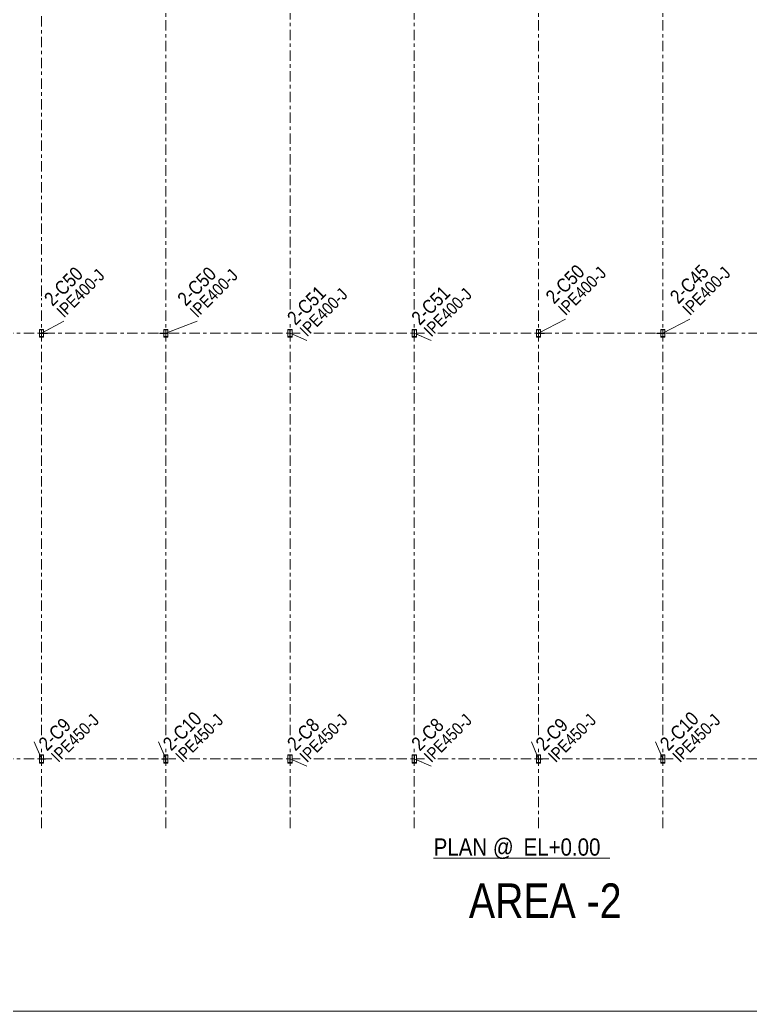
# Model space of a CAD drawing. Header units: millimetres. Extents: x -23 to 800, y -63 to 511.
# Drawn here: x 184.1 to 395.7, y -63 to 224 of the extents above; entities that cross this region are included whole.
import ezdxf

# ---------------------------------------------------------------- set-up
doc = ezdxf.new("R2010")
doc.units = ezdxf.units.MM
doc.linetypes.add('XKITLINE00', pattern=[0])
doc.linetypes.add('XKITLINE03', pattern=[6, 3, -1, 1, -1])
for name, color, linetype, lineweight in [('DrawingSheet', 5, 'Continuous', 0), ('OtherObjectType', 7, 'Continuous', 0), ('Part', 2, 'Continuous', 0), ('PartMark', 7, 'Continuous', 0), ('S-grid', 1, 'Continuous', 0), ('Text', 3, 'Continuous', 0)]:
    doc.layers.add(name, color=color, linetype=linetype, lineweight=lineweight)
doc.styles.add('ARIAL', font='ARIAL.TTF')
doc.styles.add('COMIC_SANS_MS', font='COMIC.TTF')

# ---------------------------------------------------------------- blocks, each defined once
blk = doc.blocks.new('*A18')
at = {"layer": 'Part'}
blk.add_hatch(color=3, dxfattribs=at).paths.add_polyline_path([(225.875, 134.185), (225.875, 134.25), (226.875, 134.25), (226.875, 134.185), (226.395, 134.185), (226.395, 132.315), (226.875, 132.315), (226.875, 132.25), (225.875, 132.25), (225.875, 132.315), (226.355, 132.315), (226.355, 134.185)], flags=17)
blk = doc.blocks.new('*A19')
at = {"layer": 'Part'}
blk.add_hatch(color=3, dxfattribs=at).paths.add_polyline_path([(192.03, 133.3), (192.09, 133.29), (192.12, 133.25), (192.09, 133.21), (192.03, 133.2), (191.97, 133.21), (191.95, 133.25), (191.97, 133.29)], flags=17)
blk = doc.blocks.new('*A20')
at = {"layer": 'Part'}
blk.add_hatch(color=3, dxfattribs=at).paths.add_polyline_path([(224.72, 133.3), (224.78, 133.29), (224.8, 133.25), (224.78, 133.21), (224.72, 133.2), (224.66, 133.21), (224.63, 133.25), (224.66, 133.29)], flags=17)
blk = doc.blocks.new('*A21')
at = {"layer": 'Part'}
blk.add_hatch(color=3, dxfattribs=at).paths.add_polyline_path([(261.875, 134.185), (261.875, 134.25), (262.875, 134.25), (262.875, 134.185), (262.395, 134.185), (262.395, 132.315), (262.875, 132.315), (262.875, 132.25), (261.875, 132.25), (261.875, 132.315), (262.355, 132.315), (262.355, 134.185)], flags=17)
blk = doc.blocks.new('*A22')
at = {"layer": 'Part'}
blk.add_hatch(color=3, dxfattribs=at).paths.add_polyline_path([(297.875, 134.185), (297.875, 134.25), (298.875, 134.25), (298.875, 134.185), (298.395, 134.185), (298.395, 132.315), (298.875, 132.315), (298.875, 132.25), (297.875, 132.25), (297.875, 132.315), (298.355, 132.315), (298.355, 134.185)], flags=17)
blk = doc.blocks.new('*A51')
at = {"layer": 'Part'}
blk.add_hatch(color=3, dxfattribs=at).paths.add_polyline_path([(191.47, 10.05), (191.52, 10.04), (191.54, 10), (191.52, 9.96), (191.47, 9.95), (191.43, 9.96), (191.41, 10), (191.43, 10.04)], flags=17)
blk = doc.blocks.new('*A52')
at = {"layer": 'Part'}
blk.add_hatch(color=3, dxfattribs=at).paths.add_polyline_path([(189.875, 11.055), (189.875, 11.125), (190.875, 11.125), (190.875, 11.055), (190.3975, 11.055), (190.3975, 8.945), (190.875, 8.945), (190.875, 8.875), (189.875, 8.875), (189.875, 8.945), (190.3525, 8.945), (190.3525, 11.055)], flags=17)
blk = doc.blocks.new('*A53')
at = {"layer": 'Part'}
blk.add_hatch(color=3, dxfattribs=at).paths.add_polyline_path([(225.875, 11.055), (225.875, 11.125), (226.875, 11.125), (226.875, 11.055), (226.3975, 11.055), (226.3975, 8.945), (226.875, 8.945), (226.875, 8.875), (225.875, 8.875), (225.875, 8.945), (226.3525, 8.945), (226.3525, 11.055)], flags=17)
blk = doc.blocks.new('*A54')
at = {"layer": 'Part'}
blk.add_hatch(color=3, dxfattribs=at).paths.add_polyline_path([(225.28, 10.05), (225.32, 10.04), (225.34, 10), (225.32, 9.96), (225.28, 9.95), (225.23, 9.96), (225.21, 10), (225.23, 10.04)], flags=17)
blk = doc.blocks.new('*A55')
at = {"layer": 'Part'}
blk.add_hatch(color=3, dxfattribs=at).paths.add_polyline_path([(261.875, 11.055), (261.875, 11.125), (262.875, 11.125), (262.875, 11.055), (262.3975, 11.055), (262.3975, 8.945), (262.875, 8.945), (262.875, 8.875), (261.875, 8.875), (261.875, 8.945), (262.3525, 8.945), (262.3525, 11.055)], flags=17)
blk = doc.blocks.new('*A56')
at = {"layer": 'Part'}
blk.add_hatch(color=3, dxfattribs=at).paths.add_polyline_path([(297.875, 11.055), (297.875, 11.125), (298.875, 11.125), (298.875, 11.055), (298.3975, 11.055), (298.3975, 8.945), (298.875, 8.945), (298.875, 8.875), (297.875, 8.875), (297.875, 8.945), (298.3525, 8.945), (298.3525, 11.055)], flags=17)
blk = doc.blocks.new('*A57')
at = {"layer": 'Part'}
blk.add_hatch(color=3, dxfattribs=at).paths.add_polyline_path([(189.875, 134.185), (189.875, 134.25), (190.875, 134.25), (190.875, 134.185), (190.395, 134.185), (190.395, 132.315), (190.875, 132.315), (190.875, 132.25), (189.875, 132.25), (189.875, 132.315), (190.355, 132.315), (190.355, 134.185)], flags=17)
blk = doc.blocks.new('*A105')
at = {"layer": 'Part'}
blk.add_hatch(color=3, dxfattribs=at).paths.add_polyline_path([(335.47, 10.05), (335.52, 10.04), (335.54, 10), (335.52, 9.96), (335.47, 9.95), (335.43, 9.96), (335.41, 10), (335.43, 10.04)], flags=17)
blk = doc.blocks.new('*A107')
at = {"layer": 'Part'}
blk.add_hatch(color=3, dxfattribs=at).paths.add_polyline_path([(333.875, 11.055), (333.875, 11.125), (334.875, 11.125), (334.875, 11.055), (334.3975, 11.055), (334.3975, 8.945), (334.875, 8.945), (334.875, 8.875), (333.875, 8.875), (333.875, 8.945), (334.3525, 8.945), (334.3525, 11.055)], flags=17)
blk = doc.blocks.new('*A108')
at = {"layer": 'Part'}
blk.add_hatch(color=3, dxfattribs=at).paths.add_polyline_path([(369.875, 11.055), (369.875, 11.125), (370.875, 11.125), (370.875, 11.055), (370.3975, 11.055), (370.3975, 8.945), (370.875, 8.945), (370.875, 8.875), (369.875, 8.875), (369.875, 8.945), (370.3525, 8.945), (370.3525, 11.055)], flags=17)
blk = doc.blocks.new('*A110')
at = {"layer": 'Part'}
blk.add_hatch(color=3, dxfattribs=at).paths.add_polyline_path([(369.28, 10.05), (369.32, 10.04), (369.34, 10), (369.32, 9.96), (369.28, 9.95), (369.23, 9.96), (369.21, 10), (369.23, 10.04)], flags=17)
blk = doc.blocks.new('*A114')
at = {"layer": 'Part'}
blk.add_hatch(color=3, dxfattribs=at).paths.add_polyline_path([(333.875, 134.185), (333.875, 134.25), (334.875, 134.25), (334.875, 134.185), (334.395, 134.185), (334.395, 132.315), (334.875, 132.315), (334.875, 132.25), (333.875, 132.25), (333.875, 132.315), (334.355, 132.315), (334.355, 134.185)], flags=17)
blk = doc.blocks.new('*A115')
at = {"layer": 'Part'}
blk.add_hatch(color=3, dxfattribs=at).paths.add_polyline_path([(369.875, 134.185), (369.875, 134.25), (370.875, 134.25), (370.875, 134.185), (370.395, 134.185), (370.395, 132.315), (370.875, 132.315), (370.875, 132.25), (369.875, 132.25), (369.875, 132.315), (370.355, 132.315), (370.355, 134.185)], flags=17)
blk = doc.blocks.new('*A117')
at = {"layer": 'Part'}
blk.add_hatch(color=3, dxfattribs=at).paths.add_polyline_path([(336.03, 133.3), (336.09, 133.29), (336.12, 133.25), (336.09, 133.21), (336.03, 133.2), (335.97, 133.21), (335.95, 133.25), (335.97, 133.29)], flags=17)
blk = doc.blocks.new('*A118')
at = {"layer": 'Part'}
blk.add_hatch(color=3, dxfattribs=at).paths.add_polyline_path([(368.72, 133.3), (368.78, 133.29), (368.8, 133.25), (368.78, 133.21), (368.72, 133.2), (368.66, 133.21), (368.63, 133.25), (368.66, 133.29)], flags=17)
blk = doc.blocks.new('*A123')
at = {"layer": 'DrawingSheet', "color": 5, "linetype": 'XKITLINE00', "lineweight": 0}
blk.add_line((-20.42, -63.02), (799.58, -63.02), dxfattribs=at)
blk = doc.blocks.new('*A130')
at = {"layer": 'S-grid', "color": 1, "linetype": 'XKITLINE03', "lineweight": 0}
for p, q in [((161.23, 133.25), (265.34, 133.25)), ((269.23, 133.25), (301.34, 133.25)), ((305.23, 133.25), (409.59, 133.25))]:
    blk.add_line(p, q, dxfattribs=at)
blk = doc.blocks.new('*A131')
at = {"layer": 'S-grid', "color": 1, "linetype": 'XKITLINE03', "lineweight": 0}
for p, q in [((161.23, 10), (193.34, 10)), ((197.23, 10), (229.34, 10)), ((233.23, 10), (265.34, 10)), ((269.23, 10), (301.34, 10)), ((305.23, 10), (337.34, 10)), ((341.23, 10), (373.34, 10)), ((377.23, 10), (409.59, 10))]:
    blk.add_line(p, q, dxfattribs=at)
blk = doc.blocks.new('*A140')
at = {"layer": 'S-grid', "color": 1, "linetype": 'XKITLINE03', "lineweight": 0}
for p, q in [((370.38, 16.86), (370.38, 259.47)), ((370.38, -10), (370.38, 12.97))]:
    blk.add_line(p, q, dxfattribs=at)
blk = doc.blocks.new('*A141')
at = {"layer": 'S-grid', "color": 1, "linetype": 'XKITLINE03', "lineweight": 0}
for p, q in [((334.38, 16.86), (334.38, 259.47)), ((334.38, -10), (334.38, 12.97))]:
    blk.add_line(p, q, dxfattribs=at)
blk = doc.blocks.new('*A142')
at = {"layer": 'S-grid', "color": 1, "linetype": 'XKITLINE03', "lineweight": 0}
for p, q in [((298.38, 140.11), (298.38, 259.47)), ((298.38, 16.86), (298.38, 136.22)), ((298.38, -10), (298.38, 12.97))]:
    blk.add_line(p, q, dxfattribs=at)
blk = doc.blocks.new('*A143')
at = {"layer": 'S-grid', "color": 1, "linetype": 'XKITLINE03', "lineweight": 0}
for p, q in [((262.38, 140.11), (262.38, 259.47)), ((262.38, 16.86), (262.38, 136.22)), ((262.38, -10), (262.38, 12.97))]:
    blk.add_line(p, q, dxfattribs=at)
blk = doc.blocks.new('*A144')
at = {"layer": 'S-grid', "color": 1, "linetype": 'XKITLINE03', "lineweight": 0}
for p, q in [((226.38, 16.86), (226.38, 259.47)), ((226.38, -10), (226.38, 12.97))]:
    blk.add_line(p, q, dxfattribs=at)
blk = doc.blocks.new('*A145')
at = {"layer": 'S-grid', "color": 1, "linetype": 'XKITLINE03', "lineweight": 0}
for p, q in [((190.38, 144.02), (190.38, 259.47)), ((190.38, 16.86), (190.38, 143.35)), ((190.38, -10), (190.38, 12.97))]:
    blk.add_line(p, q, dxfattribs=at)
blk = doc.blocks.new('*A182')
at = {"layer": 'OtherObjectType', "color": 5, "linetype": 'XKITLINE00', "lineweight": 0}
blk.add_line((303.98, -18.75), (355.05, -18.75), dxfattribs=at)
at = {"layer": 'OtherObjectType', "color": 7, "style": 'ARIAL', "width": 0.85}
for s, p in [('PLAN @', (303.98, -18)), ('EL+0.00', (330.02, -18))]:
    blk.add_text(s, height=5, dxfattribs=at).set_placement(p)
blk = doc.blocks.new('*A183')
at = {"layer": 'Part', "color": 2, "linetype": 'XKITLINE00', "lineweight": 0}
for p, q in [((189.875, 134.185), (189.875, 134.25)), ((189.875, 134.25), (190.875, 134.25)), ((190.355, 134.185), (189.875, 134.185)), ((189.875, 132.25), (189.875, 132.315)), ((189.875, 132.315), (190.355, 132.315)), ((190.875, 132.25), (189.875, 132.25)), ((190.355, 132.315), (190.355, 134.185)), ((190.875, 134.185), (190.395, 134.185)), ((190.395, 134.185), (190.395, 132.315)), ((190.395, 132.315), (190.875, 132.315)), ((190.875, 134.25), (190.875, 134.185)), ((190.875, 132.315), (190.875, 132.25))]:
    blk.add_line(p, q, dxfattribs=at)
blk = doc.blocks.new('*A184')
at = {"layer": 'Part', "color": 2, "linetype": 'XKITLINE00', "lineweight": 0}
for p, q in [((225.875, 134.185), (225.875, 134.25)), ((225.875, 134.25), (226.875, 134.25)), ((226.355, 134.185), (225.875, 134.185)), ((225.875, 132.25), (225.875, 132.315)), ((225.875, 132.315), (226.355, 132.315)), ((226.875, 132.25), (225.875, 132.25)), ((226.355, 132.315), (226.355, 134.185)), ((226.875, 134.185), (226.395, 134.185)), ((226.395, 134.185), (226.395, 132.315)), ((226.395, 132.315), (226.875, 132.315)), ((226.875, 134.25), (226.875, 134.185)), ((226.875, 132.315), (226.875, 132.25))]:
    blk.add_line(p, q, dxfattribs=at)
blk = doc.blocks.new('*A185')
at = {"layer": 'Part', "color": 2, "linetype": 'XKITLINE00', "lineweight": 0}
for p, q in [((189.87, 133.29), (189.86, 133.25)), ((189.86, 133.25), (189.87, 133.21)), ((189.89, 133.3), (189.87, 133.29)), ((189.87, 133.21), (189.89, 133.2)), ((189.89, 133.3), (190.35, 133.3)), ((189.89, 133.2), (190.35, 133.2)), ((190.4, 133.3), (192.03, 133.3)), ((190.4, 133.2), (192.03, 133.2)), ((191.95, 133.25), (191.97, 133.29)), ((191.97, 133.21), (191.95, 133.25)), ((191.97, 133.29), (192.03, 133.3)), ((192.03, 133.2), (191.97, 133.21)), ((192.03, 133.3), (192.09, 133.29)), ((192.09, 133.21), (192.03, 133.2)), ((192.09, 133.29), (192.12, 133.25)), ((192.12, 133.25), (192.09, 133.21))]:
    blk.add_line(p, q, dxfattribs=at)
blk = doc.blocks.new('*A186')
at = {"layer": 'Part', "color": 2, "linetype": 'XKITLINE00', "lineweight": 0}
for p, q in [((224.63, 133.25), (224.66, 133.29)), ((224.66, 133.21), (224.63, 133.25)), ((224.66, 133.29), (224.72, 133.3)), ((224.72, 133.2), (224.66, 133.21)), ((224.72, 133.3), (224.78, 133.29)), ((224.72, 133.3), (226.35, 133.3)), ((224.78, 133.21), (224.72, 133.2)), ((224.72, 133.2), (226.35, 133.2)), ((224.78, 133.29), (224.8, 133.25)), ((224.8, 133.25), (224.78, 133.21)), ((226.4, 133.3), (226.86, 133.3)), ((226.4, 133.2), (226.86, 133.2)), ((226.88, 133.29), (226.86, 133.3)), ((226.86, 133.2), (226.88, 133.21)), ((226.89, 133.25), (226.88, 133.29)), ((226.88, 133.21), (226.89, 133.25))]:
    blk.add_line(p, q, dxfattribs=at)
blk = doc.blocks.new('*A187')
at = {"layer": 'Part', "color": 2, "linetype": 'XKITLINE00', "lineweight": 0}
for p, q in [((190.975, 134.35), (189.775, 134.35)), ((189.775, 134.35), (189.775, 132.15)), ((189.775, 132.15), (190.975, 132.15)), ((190.975, 133.3), (190.975, 134.35)), ((190.975, 132.15), (190.975, 133.2))]:
    blk.add_line(p, q, dxfattribs=at)
blk = doc.blocks.new('*A188')
at = {"layer": 'Part', "color": 2, "linetype": 'XKITLINE00', "lineweight": 0}
for p, q in [((225.775, 134.35), (226.975, 134.35)), ((225.775, 133.3), (225.775, 134.35)), ((225.775, 132.15), (225.775, 133.2)), ((226.975, 132.15), (225.775, 132.15)), ((226.975, 134.35), (226.975, 132.15))]:
    blk.add_line(p, q, dxfattribs=at)
blk = doc.blocks.new('*A189')
at = {"layer": 'Part', "color": 2, "linetype": 'XKITLINE00', "lineweight": 0}
for p, q in [((261.875, 134.185), (261.875, 134.25)), ((261.875, 134.25), (262.875, 134.25)), ((262.355, 134.185), (261.875, 134.185)), ((261.875, 132.25), (261.875, 132.315)), ((261.875, 132.315), (262.355, 132.315)), ((262.875, 132.25), (261.875, 132.25)), ((262.355, 132.315), (262.355, 134.185)), ((262.875, 134.185), (262.395, 134.185)), ((262.395, 134.185), (262.395, 132.315)), ((262.395, 132.315), (262.875, 132.315)), ((262.875, 134.25), (262.875, 134.185)), ((262.875, 132.315), (262.875, 132.25))]:
    blk.add_line(p, q, dxfattribs=at)
blk = doc.blocks.new('*A190')
at = {"layer": 'Part', "color": 2, "linetype": 'XKITLINE00', "lineweight": 0}
for p, q in [((297.875, 134.185), (297.875, 134.25)), ((297.875, 134.25), (298.875, 134.25)), ((298.355, 134.185), (297.875, 134.185)), ((297.875, 132.25), (297.875, 132.315)), ((297.875, 132.315), (298.355, 132.315)), ((298.875, 132.25), (297.875, 132.25)), ((298.355, 132.315), (298.355, 134.185)), ((298.875, 134.185), (298.395, 134.185)), ((298.395, 134.185), (298.395, 132.315)), ((298.395, 132.315), (298.875, 132.315)), ((298.875, 134.25), (298.875, 134.185)), ((298.875, 132.315), (298.875, 132.25))]:
    blk.add_line(p, q, dxfattribs=at)
blk = doc.blocks.new('*A191')
at = {"layer": 'Part', "color": 2, "linetype": 'XKITLINE00', "lineweight": 0}
for p, q in [((262.975, 134.35), (261.775, 134.35)), ((261.775, 134.35), (261.775, 132.15)), ((262.975, 132.15), (261.775, 132.15)), ((262.975, 134.35), (262.975, 132.15))]:
    blk.add_line(p, q, dxfattribs=at)
blk = doc.blocks.new('*A192')
at = {"layer": 'Part', "color": 2, "linetype": 'XKITLINE00', "lineweight": 0}
for p, q in [((298.975, 134.35), (297.775, 134.35)), ((297.775, 134.35), (297.775, 132.15)), ((298.975, 132.15), (297.775, 132.15)), ((298.975, 134.35), (298.975, 132.15))]:
    blk.add_line(p, q, dxfattribs=at)
blk = doc.blocks.new('*A262')
at = {"layer": 'Part', "color": 2, "linetype": 'XKITLINE00', "lineweight": 0}
for p, q in [((189.95, 10.04), (189.94, 10)), ((189.94, 10), (189.95, 9.96)), ((189.98, 10.05), (189.95, 10.04)), ((189.95, 9.96), (189.98, 9.95)), ((189.98, 10.05), (190.35, 10.05)), ((189.98, 9.95), (190.35, 9.95)), ((190.4, 10.05), (191.47, 10.05)), ((190.4, 9.95), (191.47, 9.95)), ((191.41, 10), (191.43, 10.04)), ((191.43, 9.96), (191.41, 10)), ((191.43, 10.04), (191.47, 10.05)), ((191.47, 9.95), (191.43, 9.96)), ((191.47, 10.05), (191.52, 10.04)), ((191.52, 9.96), (191.47, 9.95)), ((191.52, 10.04), (191.54, 10)), ((191.54, 10), (191.52, 9.96))]:
    blk.add_line(p, q, dxfattribs=at)
blk = doc.blocks.new('*A263')
at = {"layer": 'Part', "color": 2, "linetype": 'XKITLINE00', "lineweight": 0}
for p, q in [((189.875, 11.055), (189.875, 11.125)), ((189.875, 11.125), (190.875, 11.125)), ((190.3525, 11.055), (189.875, 11.055)), ((189.875, 8.875), (189.875, 8.945)), ((189.875, 8.945), (190.3525, 8.945)), ((190.875, 8.875), (189.875, 8.875)), ((190.3525, 8.945), (190.3525, 11.055)), ((190.875, 11.055), (190.3975, 11.055)), ((190.3975, 11.055), (190.3975, 8.945)), ((190.3975, 8.945), (190.875, 8.945)), ((190.875, 11.125), (190.875, 11.055)), ((190.875, 8.945), (190.875, 8.875))]:
    blk.add_line(p, q, dxfattribs=at)
blk = doc.blocks.new('*A264')
at = {"layer": 'Part', "color": 2, "linetype": 'XKITLINE00', "lineweight": 0}
for p, q in [((225.875, 11.055), (225.875, 11.125)), ((225.875, 11.125), (226.875, 11.125)), ((226.3525, 11.055), (225.875, 11.055)), ((225.875, 8.875), (225.875, 8.945)), ((225.875, 8.945), (226.3525, 8.945)), ((226.875, 8.875), (225.875, 8.875)), ((226.3525, 8.945), (226.3525, 11.055)), ((226.875, 11.055), (226.3975, 11.055)), ((226.3975, 11.055), (226.3975, 8.945)), ((226.3975, 8.945), (226.875, 8.945)), ((226.875, 11.125), (226.875, 11.055)), ((226.875, 8.945), (226.875, 8.875))]:
    blk.add_line(p, q, dxfattribs=at)
blk = doc.blocks.new('*A265')
at = {"layer": 'Part', "color": 2, "linetype": 'XKITLINE00', "lineweight": 0}
for p, q in [((225.21, 10), (225.23, 10.04)), ((225.23, 9.96), (225.21, 10)), ((225.23, 10.04), (225.28, 10.05)), ((225.28, 9.95), (225.23, 9.96)), ((225.28, 10.05), (225.32, 10.04)), ((225.28, 10.05), (226.35, 10.05)), ((225.32, 9.96), (225.28, 9.95)), ((225.28, 9.95), (226.35, 9.95)), ((225.32, 10.04), (225.34, 10)), ((225.34, 10), (225.32, 9.96)), ((226.4, 10.05), (226.77, 10.05)), ((226.4, 9.95), (226.77, 9.95)), ((226.8, 10.04), (226.77, 10.05)), ((226.77, 9.95), (226.8, 9.96)), ((226.81, 10), (226.8, 10.04)), ((226.8, 9.96), (226.81, 10))]:
    blk.add_line(p, q, dxfattribs=at)
blk = doc.blocks.new('*A266')
at = {"layer": 'Part', "color": 2, "linetype": 'XKITLINE00', "lineweight": 0}
for p, q in [((190.975, 11.2), (189.775, 11.2)), ((189.775, 11.2), (189.775, 8.8)), ((189.775, 8.8), (190.975, 8.8)), ((190.975, 10.05), (190.975, 11.2)), ((190.975, 8.8), (190.975, 9.95))]:
    blk.add_line(p, q, dxfattribs=at)
blk = doc.blocks.new('*A267')
at = {"layer": 'Part', "color": 2, "linetype": 'XKITLINE00', "lineweight": 0}
for p, q in [((225.775, 11.2), (226.975, 11.2)), ((225.775, 10.05), (225.775, 11.2)), ((225.775, 8.8), (225.775, 9.95)), ((226.975, 8.8), (225.775, 8.8)), ((226.975, 11.2), (226.975, 8.8))]:
    blk.add_line(p, q, dxfattribs=at)
blk = doc.blocks.new('*A268')
at = {"layer": 'Part', "color": 2, "linetype": 'XKITLINE00', "lineweight": 0}
for p, q in [((261.875, 11.055), (261.875, 11.125)), ((261.875, 11.125), (262.875, 11.125)), ((262.3525, 11.055), (261.875, 11.055)), ((261.875, 8.875), (261.875, 8.945)), ((261.875, 8.945), (262.3525, 8.945)), ((262.875, 8.875), (261.875, 8.875)), ((262.3525, 8.945), (262.3525, 11.055)), ((262.875, 11.055), (262.3975, 11.055)), ((262.3975, 11.055), (262.3975, 8.945)), ((262.3975, 8.945), (262.875, 8.945)), ((262.875, 11.125), (262.875, 11.055)), ((262.875, 8.945), (262.875, 8.875))]:
    blk.add_line(p, q, dxfattribs=at)
blk = doc.blocks.new('*A269')
at = {"layer": 'Part', "color": 2, "linetype": 'XKITLINE00', "lineweight": 0}
for p, q in [((297.875, 11.055), (297.875, 11.125)), ((297.875, 11.125), (298.875, 11.125)), ((298.3525, 11.055), (297.875, 11.055)), ((297.875, 8.875), (297.875, 8.945)), ((297.875, 8.945), (298.3525, 8.945)), ((298.875, 8.875), (297.875, 8.875)), ((298.3525, 8.945), (298.3525, 11.055)), ((298.875, 11.055), (298.3975, 11.055)), ((298.3975, 11.055), (298.3975, 8.945)), ((298.3975, 8.945), (298.875, 8.945)), ((298.875, 11.125), (298.875, 11.055)), ((298.875, 8.945), (298.875, 8.875))]:
    blk.add_line(p, q, dxfattribs=at)
blk = doc.blocks.new('*A270')
at = {"layer": 'Part', "color": 2, "linetype": 'XKITLINE00', "lineweight": 0}
for p, q in [((262.975, 11.2), (261.775, 11.2)), ((261.775, 11.2), (261.775, 8.8)), ((262.975, 8.8), (261.775, 8.8)), ((262.975, 11.2), (262.975, 8.8))]:
    blk.add_line(p, q, dxfattribs=at)
blk = doc.blocks.new('*A271')
at = {"layer": 'Part', "color": 2, "linetype": 'XKITLINE00', "lineweight": 0}
for p, q in [((298.975, 11.2), (297.775, 11.2)), ((297.775, 11.2), (297.775, 8.8)), ((298.975, 8.8), (297.775, 8.8)), ((298.975, 11.2), (298.975, 8.8))]:
    blk.add_line(p, q, dxfattribs=at)
blk = doc.blocks.new('*A371')
at = {"layer": 'Part', "color": 2, "linetype": 'XKITLINE00', "lineweight": 0}
for p, q in [((333.95, 10.04), (333.94, 10)), ((333.94, 10), (333.95, 9.96)), ((333.98, 10.05), (333.95, 10.04)), ((333.95, 9.96), (333.98, 9.95)), ((333.98, 10.05), (334.35, 10.05)), ((333.98, 9.95), (334.35, 9.95)), ((334.4, 10.05), (335.47, 10.05)), ((334.4, 9.95), (335.47, 9.95)), ((335.41, 10), (335.43, 10.04)), ((335.43, 9.96), (335.41, 10)), ((335.43, 10.04), (335.47, 10.05)), ((335.47, 9.95), (335.43, 9.96)), ((335.47, 10.05), (335.52, 10.04)), ((335.52, 9.96), (335.47, 9.95)), ((335.52, 10.04), (335.54, 10)), ((335.54, 10), (335.52, 9.96))]:
    blk.add_line(p, q, dxfattribs=at)
blk = doc.blocks.new('*A373')
at = {"layer": 'Part', "color": 2, "linetype": 'XKITLINE00', "lineweight": 0}
for p, q in [((333.875, 11.055), (333.875, 11.125)), ((333.875, 11.125), (334.875, 11.125)), ((334.3525, 11.055), (333.875, 11.055)), ((333.875, 8.875), (333.875, 8.945)), ((333.875, 8.945), (334.3525, 8.945)), ((334.875, 8.875), (333.875, 8.875)), ((334.3525, 8.945), (334.3525, 11.055)), ((334.875, 11.055), (334.3975, 11.055)), ((334.3975, 11.055), (334.3975, 8.945)), ((334.3975, 8.945), (334.875, 8.945)), ((334.875, 11.125), (334.875, 11.055)), ((334.875, 8.945), (334.875, 8.875))]:
    blk.add_line(p, q, dxfattribs=at)
blk = doc.blocks.new('*A374')
at = {"layer": 'Part', "color": 2, "linetype": 'XKITLINE00', "lineweight": 0}
for p, q in [((369.875, 11.055), (369.875, 11.125)), ((369.875, 11.125), (370.875, 11.125)), ((370.3525, 11.055), (369.875, 11.055)), ((369.875, 8.875), (369.875, 8.945)), ((369.875, 8.945), (370.3525, 8.945)), ((370.875, 8.875), (369.875, 8.875)), ((370.3525, 8.945), (370.3525, 11.055)), ((370.875, 11.055), (370.3975, 11.055)), ((370.3975, 11.055), (370.3975, 8.945)), ((370.3975, 8.945), (370.875, 8.945)), ((370.875, 11.125), (370.875, 11.055)), ((370.875, 8.945), (370.875, 8.875))]:
    blk.add_line(p, q, dxfattribs=at)
blk = doc.blocks.new('*A376')
at = {"layer": 'Part', "color": 2, "linetype": 'XKITLINE00', "lineweight": 0}
for p, q in [((369.21, 10), (369.23, 10.04)), ((369.23, 9.96), (369.21, 10)), ((369.23, 10.04), (369.28, 10.05)), ((369.28, 9.95), (369.23, 9.96)), ((369.28, 10.05), (369.32, 10.04)), ((369.28, 10.05), (370.35, 10.05)), ((369.32, 9.96), (369.28, 9.95)), ((369.28, 9.95), (370.35, 9.95)), ((369.32, 10.04), (369.34, 10)), ((369.34, 10), (369.32, 9.96)), ((370.4, 10.05), (370.77, 10.05)), ((370.4, 9.95), (370.77, 9.95)), ((370.8, 10.04), (370.77, 10.05)), ((370.77, 9.95), (370.8, 9.96)), ((370.81, 10), (370.8, 10.04)), ((370.8, 9.96), (370.81, 10))]:
    blk.add_line(p, q, dxfattribs=at)
blk = doc.blocks.new('*A377')
at = {"layer": 'Part', "color": 2, "linetype": 'XKITLINE00', "lineweight": 0}
for p, q in [((334.975, 11.2), (333.775, 11.2)), ((333.775, 11.2), (333.775, 8.8)), ((333.775, 8.8), (334.975, 8.8)), ((334.975, 10.05), (334.975, 11.2)), ((334.975, 8.8), (334.975, 9.95))]:
    blk.add_line(p, q, dxfattribs=at)
blk = doc.blocks.new('*A378')
at = {"layer": 'Part', "color": 2, "linetype": 'XKITLINE00', "lineweight": 0}
for p, q in [((369.775, 11.2), (370.975, 11.2)), ((369.775, 10.05), (369.775, 11.2)), ((369.775, 8.8), (369.775, 9.95)), ((370.975, 8.8), (369.775, 8.8)), ((370.975, 11.2), (370.975, 8.8))]:
    blk.add_line(p, q, dxfattribs=at)
blk = doc.blocks.new('*A385')
at = {"layer": 'Part', "color": 2, "linetype": 'XKITLINE00', "lineweight": 0}
for p, q in [((333.875, 134.185), (333.875, 134.25)), ((333.875, 134.25), (334.875, 134.25)), ((334.355, 134.185), (333.875, 134.185)), ((333.875, 132.25), (333.875, 132.315)), ((333.875, 132.315), (334.355, 132.315)), ((334.875, 132.25), (333.875, 132.25)), ((334.355, 132.315), (334.355, 134.185)), ((334.875, 134.185), (334.395, 134.185)), ((334.395, 134.185), (334.395, 132.315)), ((334.395, 132.315), (334.875, 132.315)), ((334.875, 134.25), (334.875, 134.185)), ((334.875, 132.315), (334.875, 132.25))]:
    blk.add_line(p, q, dxfattribs=at)
blk = doc.blocks.new('*A386')
at = {"layer": 'Part', "color": 2, "linetype": 'XKITLINE00', "lineweight": 0}
for p, q in [((369.875, 134.185), (369.875, 134.25)), ((369.875, 134.25), (370.875, 134.25)), ((370.355, 134.185), (369.875, 134.185)), ((369.875, 132.25), (369.875, 132.315)), ((369.875, 132.315), (370.355, 132.315)), ((370.875, 132.25), (369.875, 132.25)), ((370.355, 132.315), (370.355, 134.185)), ((370.875, 134.185), (370.395, 134.185)), ((370.395, 134.185), (370.395, 132.315)), ((370.395, 132.315), (370.875, 132.315)), ((370.875, 134.25), (370.875, 134.185)), ((370.875, 132.315), (370.875, 132.25))]:
    blk.add_line(p, q, dxfattribs=at)
blk = doc.blocks.new('*A388')
at = {"layer": 'Part', "color": 2, "linetype": 'XKITLINE00', "lineweight": 0}
for p, q in [((333.87, 133.29), (333.86, 133.25)), ((333.86, 133.25), (333.87, 133.21)), ((333.89, 133.3), (333.87, 133.29)), ((333.87, 133.21), (333.89, 133.2)), ((333.89, 133.3), (334.36, 133.3)), ((333.89, 133.2), (334.36, 133.2)), ((334.39, 133.3), (336.03, 133.3)), ((334.39, 133.2), (336.03, 133.2)), ((335.95, 133.25), (335.97, 133.29)), ((335.97, 133.21), (335.95, 133.25)), ((335.97, 133.29), (336.03, 133.3)), ((336.03, 133.2), (335.97, 133.21)), ((336.03, 133.3), (336.09, 133.29)), ((336.09, 133.21), (336.03, 133.2)), ((336.09, 133.29), (336.12, 133.25)), ((336.12, 133.25), (336.09, 133.21))]:
    blk.add_line(p, q, dxfattribs=at)
blk = doc.blocks.new('*A389')
at = {"layer": 'Part', "color": 2, "linetype": 'XKITLINE00', "lineweight": 0}
for p, q in [((368.63, 133.25), (368.66, 133.29)), ((368.66, 133.21), (368.63, 133.25)), ((368.66, 133.29), (368.72, 133.3)), ((368.72, 133.2), (368.66, 133.21)), ((368.72, 133.3), (368.78, 133.29)), ((368.72, 133.3), (370.36, 133.3)), ((368.78, 133.21), (368.72, 133.2)), ((368.72, 133.2), (370.36, 133.2)), ((368.78, 133.29), (368.8, 133.25)), ((368.8, 133.25), (368.78, 133.21)), ((370.39, 133.3), (370.86, 133.3)), ((370.39, 133.2), (370.86, 133.2)), ((370.88, 133.29), (370.86, 133.3)), ((370.86, 133.2), (370.88, 133.21)), ((370.89, 133.25), (370.88, 133.29)), ((370.88, 133.21), (370.89, 133.25))]:
    blk.add_line(p, q, dxfattribs=at)
blk = doc.blocks.new('*A390')
at = {"layer": 'Part', "color": 2, "linetype": 'XKITLINE00', "lineweight": 0}
for p, q in [((334.975, 134.35), (333.775, 134.35)), ((333.775, 134.35), (333.775, 132.15)), ((333.775, 132.15), (334.975, 132.15)), ((334.975, 133.3), (334.975, 134.35)), ((334.975, 132.15), (334.975, 133.2))]:
    blk.add_line(p, q, dxfattribs=at)
blk = doc.blocks.new('*A391')
at = {"layer": 'Part', "color": 2, "linetype": 'XKITLINE00', "lineweight": 0}
for p, q in [((369.775, 134.35), (370.975, 134.35)), ((369.775, 133.3), (369.775, 134.35)), ((369.775, 132.15), (369.775, 133.2)), ((370.975, 132.15), (369.775, 132.15)), ((370.975, 134.35), (370.975, 132.15))]:
    blk.add_line(p, q, dxfattribs=at)
blk = doc.blocks.new('*A407')
at = {"layer": 'Text', "color": 6, "style": 'COMIC_SANS_MS', "width": 0.85}
blk.add_text('AREA -2', height=10, dxfattribs=at).set_placement((314.2, -36.03))
blk = doc.blocks.new('*A412')
at = {"layer": 'PartMark', "color": 7, "linetype": 'XKITLINE00', "lineweight": 0}
for p, q in [((226.38, 133.25), (235.51, 136.69)), ((228.72, 134.13), (226.38, 133.25))]:
    blk.add_line(p, q, dxfattribs=at)
at = {"layer": 'PartMark', "color": 3, "style": 'ARIAL', "width": 0.85}
blk.add_text('2-C50', height=4, rotation=45.0001, dxfattribs=at).set_placement((232.19, 140.86))
at = {"layer": 'PartMark', "color": 7, "style": 'ARIAL', "width": 0.85}
blk.add_text('IPE400-J', height=3.5, rotation=45.0001, dxfattribs=at).set_placement((235.51, 137.53))
blk = doc.blocks.new('*A413')
at = {"layer": 'PartMark', "color": 7, "linetype": 'XKITLINE00', "lineweight": 0}
for p, q in [((190.38, 133.25), (196.9, 136.69)), ((192.59, 134.41), (190.38, 133.25))]:
    blk.add_line(p, q, dxfattribs=at)
at = {"layer": 'PartMark', "color": 3, "style": 'ARIAL', "width": 0.85}
blk.add_text('2-C50', height=4, rotation=45.0001, dxfattribs=at).set_placement((193.58, 140.86))
at = {"layer": 'PartMark', "color": 7, "style": 'ARIAL', "width": 0.85}
blk.add_text('IPE400-J', height=3.5, rotation=45.0001, dxfattribs=at).set_placement((196.9, 137.53))
blk = doc.blocks.new('*A426')
at = {"layer": 'PartMark', "color": 7, "linetype": 'XKITLINE00', "lineweight": 0}
for p, q in [((226.38, 10), (224.29, 14.91)), ((225.4, 12.3), (226.38, 10))]:
    blk.add_line(p, q, dxfattribs=at)
at = {"layer": 'PartMark', "color": 3, "style": 'ARIAL', "width": 0.85}
blk.add_text('2-C10', height=4, rotation=45.0001, dxfattribs=at).set_placement((227.97, 12.09))
at = {"layer": 'PartMark', "color": 7, "style": 'ARIAL', "width": 0.85}
blk.add_text('IPE450-J', height=3.5, rotation=45.0001, dxfattribs=at).set_placement((231.29, 8.76))
blk = doc.blocks.new('*A427')
at = {"layer": 'PartMark', "color": 7, "linetype": 'XKITLINE00', "lineweight": 0}
for p, q in [((190.38, 10), (188.29, 14.91)), ((189.4, 12.3), (190.38, 10))]:
    blk.add_line(p, q, dxfattribs=at)
at = {"layer": 'PartMark', "color": 7, "style": 'ARIAL', "width": 0.85}
blk.add_text('IPE450-J', height=3.5, rotation=45.0001, dxfattribs=at).set_placement((195.29, 8.76))
at = {"layer": 'PartMark', "color": 3, "style": 'ARIAL', "width": 0.85}
blk.add_text('2-C9', height=4, rotation=45.0001, dxfattribs=at).set_placement((191.97, 12.09))
blk = doc.blocks.new('*A428')
at = {"layer": 'PartMark', "color": 7, "linetype": 'XKITLINE00', "lineweight": 0}
for p, q in [((298.38, 10), (303.29, 7.91)), ((300.68, 9.02), (298.38, 10))]:
    blk.add_line(p, q, dxfattribs=at)
at = {"layer": 'PartMark', "color": 7, "style": 'ARIAL', "width": 0.85}
blk.add_text('IPE450-J', height=3.5, rotation=45.0001, dxfattribs=at).set_placement((303.29, 8.76))
at = {"layer": 'PartMark', "color": 3, "style": 'ARIAL', "width": 0.85}
blk.add_text('2-C8', height=4, rotation=45.0001, dxfattribs=at).set_placement((299.97, 12.09))
blk = doc.blocks.new('*A429')
at = {"layer": 'PartMark', "color": 7, "linetype": 'XKITLINE00', "lineweight": 0}
for p, q in [((262.38, 10), (267.29, 7.91)), ((264.68, 9.02), (262.38, 10))]:
    blk.add_line(p, q, dxfattribs=at)
at = {"layer": 'PartMark', "color": 7, "style": 'ARIAL', "width": 0.85}
blk.add_text('IPE450-J', height=3.5, rotation=45.0001, dxfattribs=at).set_placement((267.29, 8.76))
at = {"layer": 'PartMark', "color": 3, "style": 'ARIAL', "width": 0.85}
blk.add_text('2-C8', height=4, rotation=45.0001, dxfattribs=at).set_placement((263.97, 12.09))
blk = doc.blocks.new('*A430')
at = {"layer": 'PartMark', "color": 7, "linetype": 'XKITLINE00', "lineweight": 0}
for p, q in [((298.38, 133.25), (303.29, 131.16)), ((300.68, 132.27), (298.38, 133.25))]:
    blk.add_line(p, q, dxfattribs=at)
at = {"layer": 'PartMark', "color": 3, "style": 'ARIAL', "width": 0.85}
blk.add_text('2-C51', height=4, rotation=45.0001, dxfattribs=at).set_placement((299.97, 135.34))
at = {"layer": 'PartMark', "color": 7, "style": 'ARIAL', "width": 0.85}
blk.add_text('IPE400-J', height=3.5, rotation=45.0001, dxfattribs=at).set_placement((303.29, 132.01))
blk = doc.blocks.new('*A431')
at = {"layer": 'PartMark', "color": 7, "linetype": 'XKITLINE00', "lineweight": 0}
for p, q in [((262.38, 133.25), (267.29, 131.16)), ((264.68, 132.27), (262.38, 133.25))]:
    blk.add_line(p, q, dxfattribs=at)
at = {"layer": 'PartMark', "color": 3, "style": 'ARIAL', "width": 0.85}
blk.add_text('2-C51', height=4, rotation=45.0001, dxfattribs=at).set_placement((263.97, 135.34))
at = {"layer": 'PartMark', "color": 7, "style": 'ARIAL', "width": 0.85}
blk.add_text('IPE400-J', height=3.5, rotation=45.0001, dxfattribs=at).set_placement((267.29, 132.01))
blk = doc.blocks.new('*A454')
at = {"layer": 'PartMark', "color": 7, "linetype": 'XKITLINE00', "lineweight": 0}
for p, q in [((370.38, 133.25), (378.21, 137.34)), ((372.59, 134.41), (370.38, 133.25))]:
    blk.add_line(p, q, dxfattribs=at)
at = {"layer": 'PartMark', "color": 3, "style": 'ARIAL', "width": 0.85}
blk.add_text('2-C45', height=4, rotation=45.0001, dxfattribs=at).set_placement((374.88, 141.51))
at = {"layer": 'PartMark', "color": 7, "style": 'ARIAL', "width": 0.85}
blk.add_text('IPE400-J', height=3.5, rotation=45.0001, dxfattribs=at).set_placement((378.21, 138.19))
blk = doc.blocks.new('*A455')
at = {"layer": 'PartMark', "color": 7, "linetype": 'XKITLINE00', "lineweight": 0}
for p, q in [((334.38, 133.25), (342.21, 137.34)), ((336.59, 134.41), (334.38, 133.25))]:
    blk.add_line(p, q, dxfattribs=at)
at = {"layer": 'PartMark', "color": 3, "style": 'ARIAL', "width": 0.85}
blk.add_text('2-C50', height=4, rotation=45.0001, dxfattribs=at).set_placement((338.88, 141.51))
at = {"layer": 'PartMark', "color": 7, "style": 'ARIAL', "width": 0.85}
blk.add_text('IPE400-J', height=3.5, rotation=45.0001, dxfattribs=at).set_placement((342.21, 138.19))
blk = doc.blocks.new('*A458')
at = {"layer": 'PartMark', "color": 7, "linetype": 'XKITLINE00', "lineweight": 0}
for p, q in [((370.38, 10), (368.29, 14.91)), ((369.4, 12.3), (370.38, 10))]:
    blk.add_line(p, q, dxfattribs=at)
at = {"layer": 'PartMark', "color": 3, "style": 'ARIAL', "width": 0.85}
blk.add_text('2-C10', height=4, rotation=45.0001, dxfattribs=at).set_placement((371.97, 12.09))
at = {"layer": 'PartMark', "color": 7, "style": 'ARIAL', "width": 0.85}
blk.add_text('IPE450-J', height=3.5, rotation=45.0001, dxfattribs=at).set_placement((375.29, 8.76))
blk = doc.blocks.new('*A459')
at = {"layer": 'PartMark', "color": 7, "linetype": 'XKITLINE00', "lineweight": 0}
for p, q in [((334.38, 10), (332.29, 14.91)), ((333.4, 12.3), (334.38, 10))]:
    blk.add_line(p, q, dxfattribs=at)
at = {"layer": 'PartMark', "color": 7, "style": 'ARIAL', "width": 0.85}
blk.add_text('IPE450-J', height=3.5, rotation=45.0001, dxfattribs=at).set_placement((339.29, 8.76))
at = {"layer": 'PartMark', "color": 3, "style": 'ARIAL', "width": 0.85}
blk.add_text('2-C9', height=4, rotation=45.0001, dxfattribs=at).set_placement((335.97, 12.09))

msp = doc.modelspace()

# ---------------------------------------------------------------- block references
at = {"lineweight": 0}
for name in ['*A123', '*A145', '*A144', '*A143', '*A142', '*A141', '*A140', '*A130', '*A187', '*A185', '*A57', '*A183', '*A19', '*A20', '*A186', '*A188', '*A18', '*A184', '*A191', '*A21', '*A189', '*A192', '*A22', '*A190', '*A390', '*A388', '*A114', '*A385', '*A117', '*A118', '*A389', '*A391', '*A115', '*A386', '*A131', '*A266', '*A52', '*A263', '*A262', '*A51', '*A54', '*A265', '*A267', '*A53', '*A264', '*A270', '*A55', '*A268', '*A271', '*A56', '*A269', '*A377', '*A107', '*A373', '*A371', '*A105', '*A110', '*A376', '*A378', '*A108', '*A374', '*A182', '*A407']:
    msp.add_blockref(name, (0, 0), dxfattribs=at)
at = {"layer": 'PartMark', "lineweight": 0}
for name in ['*A413', '*A412', '*A455', '*A454', '*A431', '*A430', '*A427', '*A426', '*A429', '*A428', '*A459', '*A458']:
    msp.add_blockref(name, (0, 0), dxfattribs=at)

doc.saveas('drawing.dxf')
